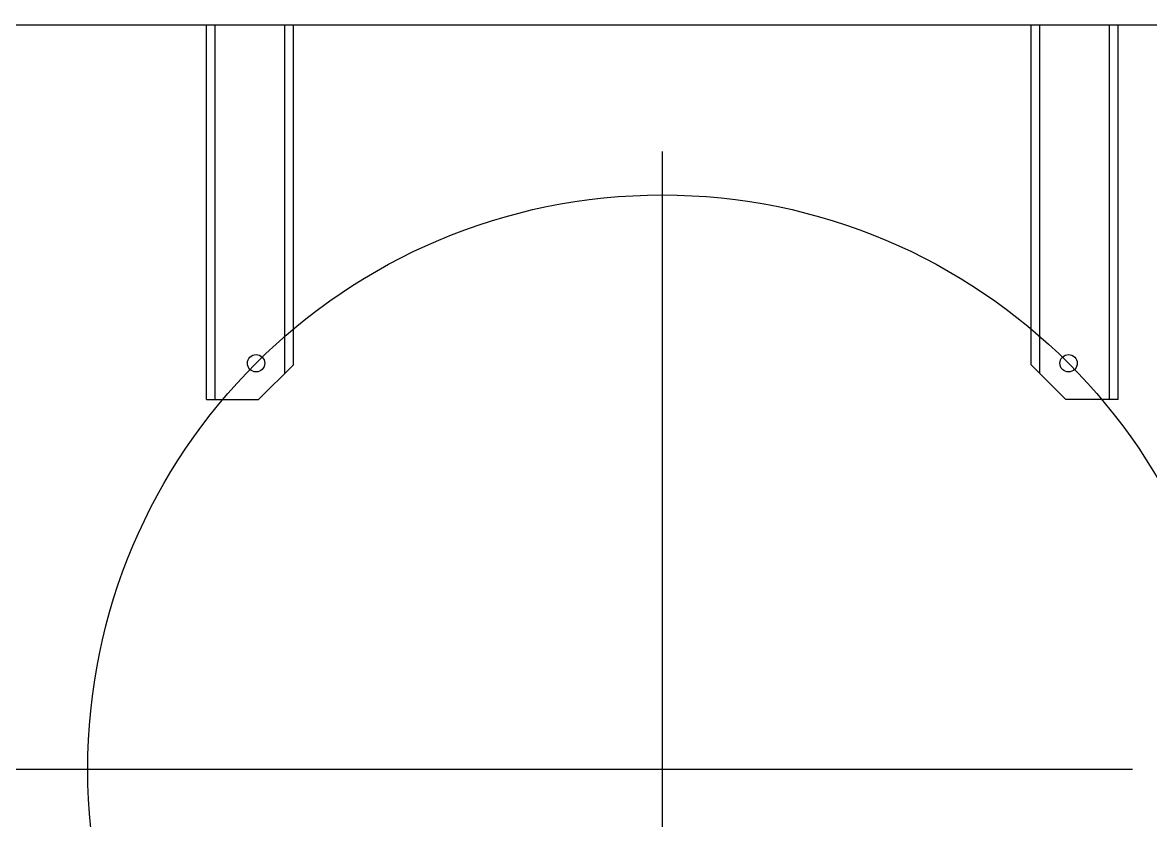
# Model space of a CAD drawing. Extents: x 758840 to 1108724, y -102573 to 143521.
# Drawn here: x 854148 to 854796, y 122271 to 122729 of the extents above; entities that cross this region are included whole.
import ezdxf

# ---------------------------------------------------------------- set-up
doc = ezdxf.new("R2010")
doc.units = 0
doc.header["$LTSCALE"] = 1000
doc.header["$MEASUREMENT"] = 0
doc.layers.add('GEN-DC 中心线', color=8, linetype='Continuous')
doc.layers.add('室外柴油发电-2层', color=241, linetype='Continuous')

# ---------------------------------------------------------------- blocks, each defined once
blk = doc.blocks.new('柴发假负载')
at = {"lineweight": 30}
for p, q in [((8430358.731, -3627743.904), (8430358.731, -3627528.904)), ((8430363.731, -3627743.904), (8430363.731, -3627528.904)), ((8430403.731, -3627728.904), (8430403.731, -3627528.904)), ((8430403.731, -3627728.904), (8430403.731, -3627528.904)), ((8430408.731, -3627723.904), (8430408.731, -3627528.904)), ((8430832.492, -3627723.904), (8430832.492, -3627528.904)), ((8430837.492, -3627728.904), (8430837.492, -3627528.904)), ((8430837.492, -3627728.904), (8430837.492, -3627528.904)), ((8430877.492, -3627743.904), (8430877.492, -3627528.904)), ((8430882.492, -3627743.904), (8430882.492, -3627528.904)), ((8430388.731, -3627743.904), (8430408.731, -3627723.904)), ((8430852.492, -3627743.904), (8430832.492, -3627723.904)), ((8430358.731, -3627743.904), (8430388.731, -3627743.904)), ((8430882.492, -3627743.904), (8430852.492, -3627743.904))]:
    blk.add_line(p, q, dxfattribs=at)
blk.add_lwpolyline([(8432230.612, -3627528.904), (8428970.612, -3627528.904), (8428970.612, -3627478.904), (8432230.612, -3627478.904)], close=True)
for centre in [(8430387.266, -3627723.058), (8430853.957, -3627723.058)]:
    blk.add_circle(centre, 5)
at = {"layer": 'GEN-DC 中心线'}
for p, q in [((8430620.612, -3627601.404), (8430620.612, -3628311.404)), ((8430890.612, -3627956.404), (8429815.112, -3627956.404))]:
    blk.add_line(p, q, dxfattribs=at)
blk.add_circle((8430620.612, -3627956.404), 330, dxfattribs=at)

msp = doc.modelspace()

# ---------------------------------------------------------------- block references
at = {"layer": '室外柴油发电-2层'}
msp.add_blockref('柴发假负载', (-7576105, 3750256.89), dxfattribs=at)

doc.saveas('drawing.dxf')
